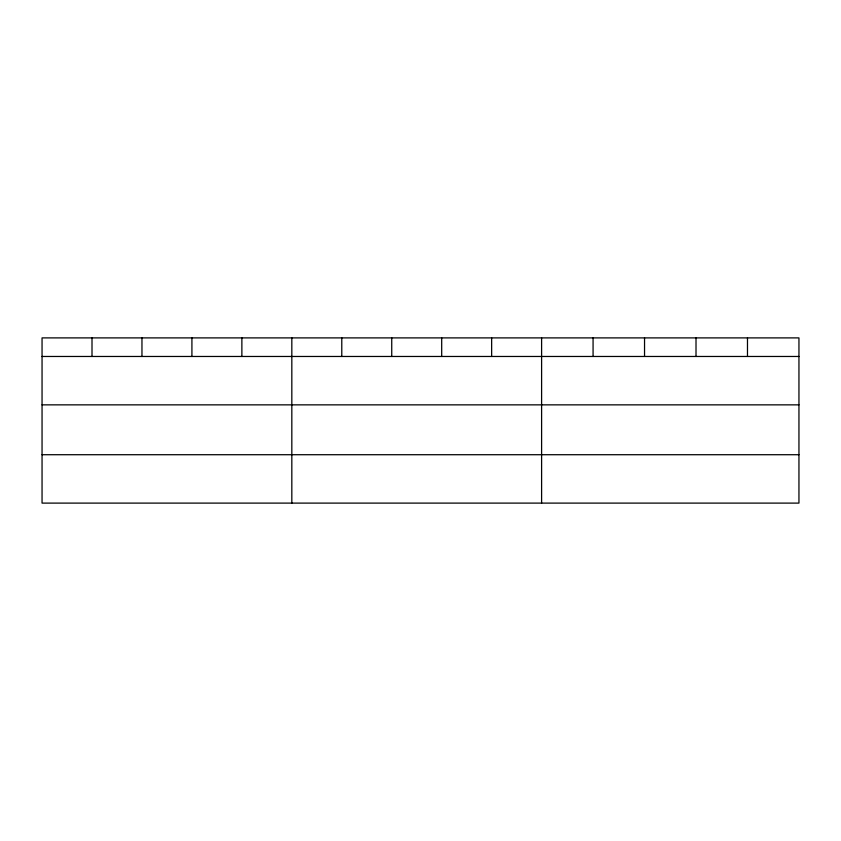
<?xml version="1.0" encoding="UTF-8"?>
<svg xmlns="http://www.w3.org/2000/svg" width="841" height="841" viewBox="0 0 841 841"><rect width="100%" height="100%" fill="white"/><g stroke="black" fill="none" stroke-linecap="round" stroke-linejoin="round"><path stroke-width="1.26" d="M798.95 404.857L798.95 337.893L42.05 337.893L42.05 503.107L798.95 503.107L798.95 404.857L42.05 404.857M42.05 356.468L798.95 356.468M42.05 454.718L798.95 454.718M747.481 337.893L747.481 356.468M696.012 337.893L696.012 356.468M644.542 337.893L644.542 356.468M593.073 337.893L593.073 356.468M541.604 337.893L541.604 503.107M491.649 337.893L491.649 356.468M441.693 337.893L441.693 356.468M391.738 337.893L391.738 356.468M341.782 337.893L341.782 356.468M291.827 337.893L291.827 503.107M241.872 337.893L241.872 356.468M191.916 337.893L191.916 356.468M141.961 337.893L141.961 356.468M92.005 337.893L92.005 356.468"/></g></svg>
